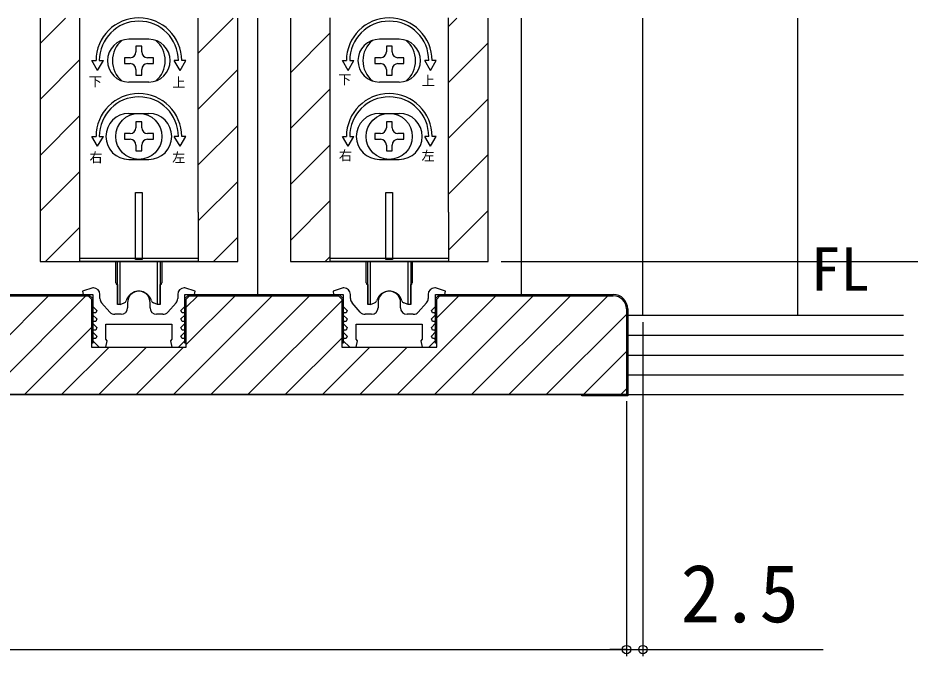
# Model space of a CAD drawing. Units: millimetres, scale not verified. Extents: x -525 to 525, y -783 to 779.
# Drawn here: x 202 to 337.4, y 98.9 to 195.8 of the extents above; entities that cross this region are included whole.
import ezdxf
from ezdxf.enums import TextEntityAlignment as Align

# ---------------------------------------------------------------- set-up
doc = ezdxf.new("R2010")
doc.units = ezdxf.units.MM
doc.header["$LTSCALE"] = 4
for name, color, linetype in [('0-2_USER1', 3, 'Continuous'), ('0-3_YKK_11', 7, 'Continuous'), ('0-5_YKK_12', 2, 'Continuous'), ('0-6_YKK_13', 4, 'Continuous'), ('0-8_YKK_D', 6, 'Continuous'), ('0-A_YSS_K', 3, 'Continuous'), ('0-B_YSS_KE', 3, 'Continuous')]:
    doc.layers.add(name, color=color, linetype=linetype)
doc.styles.add('ＭＳ ゴシック', font='')
doc.styles.get('ＭＳ ゴシック').set_extended_font_data('MS Gothic')

msp = doc.modelspace()

# ---------------------------------------------------------------- linework, layer by layer
at = {"layer": '0-3_YKK_11'}
for p, q in [((214.459, 153.178), (214.459, 153.794)), ((226.259, 153.794), (226.259, 153.178)), ((252.459, 153.178), (252.459, 153.794)), ((264.259, 153.794), (264.259, 153.178)), ((215.961, 151.125), (214.715, 152.509)), ((218.659, 152.594), (218.659, 151.794)), ((222.059, 151.794), (222.059, 152.594)), ((226.002, 152.509), (224.757, 151.125)), ((253.961, 151.125), (252.715, 152.509)), ((256.659, 152.594), (256.659, 151.794)), ((260.059, 151.794), (260.059, 152.594)), ((264.002, 152.509), (262.757, 151.125)), ((217.659, 150.794), (216.704, 150.794)), ((224.013, 150.794), (223.059, 150.794)), ((255.659, 150.794), (254.704, 150.794)), ((262.013, 150.794), (261.059, 150.794))]:
    msp.add_line(p, q, dxfattribs=at)
for points in [[(213.459, 154.794), (213.359, 154.794), (211.826, 154.302), (211.906, 153.794), (213.359, 153.794), (213.359, 151.993), (213.97, 151.382), (213.809, 150.994), (213.447, 150.994), (213.333, 150.719), (213.97, 150.082), (213.809, 149.694), (213.447, 149.694), (213.333, 149.419), (213.97, 148.782), (213.809, 148.394), (213.447, 148.394), (213.333, 148.119), (213.97, 147.482), (213.809, 147.094), (213.446, 147.094), (213.333, 146.82), (214.359, 145.794), (215.359, 145.794), (215.546, 146.757), (215.359, 147.036), (215.359, 149.294)], [(215.359, 149.294), (225.359, 149.294), (225.359, 147.036), (225.171, 146.757), (225.359, 145.794), (226.359, 145.794), (227.384, 146.82), (227.271, 147.094), (226.908, 147.094), (226.747, 147.482), (227.384, 148.119), (227.271, 148.394), (226.908, 148.394), (226.747, 148.782), (227.384, 149.419), (227.271, 149.694), (226.908, 149.694), (226.747, 150.082), (227.384, 150.719), (227.271, 150.994), (226.908, 150.994), (226.747, 151.382), (227.359, 151.993), (227.359, 153.794), (228.812, 153.794), (228.891, 154.302), (227.359, 154.794), (227.259, 154.794)], [(251.459, 154.794), (251.359, 154.794), (249.826, 154.302), (249.906, 153.794), (251.359, 153.794), (251.359, 151.993), (251.97, 151.382), (251.809, 150.994), (251.447, 150.994), (251.333, 150.719), (251.97, 150.082), (251.809, 149.694), (251.447, 149.694), (251.333, 149.419), (251.97, 148.782), (251.809, 148.394), (251.447, 148.394), (251.333, 148.119), (251.97, 147.482), (251.809, 147.094), (251.446, 147.094), (251.333, 146.82), (252.359, 145.794), (253.359, 145.794), (253.546, 146.757), (253.359, 147.036), (253.359, 149.294)], [(253.359, 149.294), (263.359, 149.294), (263.359, 147.036), (263.171, 146.757), (263.359, 145.794), (264.359, 145.794), (265.384, 146.82), (265.271, 147.094), (264.908, 147.094), (264.747, 147.482), (265.384, 148.119), (265.271, 148.394), (264.908, 148.394), (264.747, 148.782), (265.384, 149.419), (265.271, 149.694), (264.908, 149.694), (264.747, 150.082), (265.384, 150.719), (265.271, 150.994), (264.908, 150.994), (264.747, 151.382), (265.359, 151.993), (265.359, 153.794), (266.812, 153.794), (266.891, 154.302), (265.359, 154.794), (265.259, 154.794)]]:
    msp.add_lwpolyline(points, dxfattribs=at)
for centre, radius, start, end in [((213.459, 153.794), 1, 0.00001, 89.99999), ((227.259, 153.794), 1, 90.00001, 179.99999), ((251.459, 153.794), 1, 0.00001, 89.99999), ((265.259, 153.794), 1, 90.00001, 179.99999), ((215.459, 153.178), 1, 180.00001, 221.98721), ((220.359, 152.594), 1.7, 359.99999, 180.00001), ((225.259, 153.178), 1, 318.01279, 359.99999), ((253.459, 153.178), 1, 180.00001, 221.98721), ((258.359, 152.594), 1.7, 359.99999, 180.00001), ((263.259, 153.178), 1, 318.01279, 359.99999), ((217.659, 151.794), 1, 270.00001, 359.99999), ((223.059, 151.794), 1, 180.00001, 269.99999), ((255.659, 151.794), 1, 270.00001, 359.99999), ((261.059, 151.794), 1, 180.00001, 269.99999), ((216.704, 151.794), 1, 221.98723, 270.00001), ((224.013, 151.794), 1, 269.99999, 318.01277), ((254.704, 151.794), 1, 221.98723, 270.00001), ((262.013, 151.794), 1, 269.99999, 318.01277)]:
    msp.add_arc(centre, radius, start, end, dxfattribs=at)
at = {"layer": '0-5_YKK_12'}
for p, q in [((205.359, 195.766), (205.359, 158.797)), ((205.359, 191.885), (209.24, 195.766)), ((229.359, 190.429), (234.695, 195.766)), ((238.359, 195.763), (238.359, 153.597)), ((243.359, 195.766), (243.359, 158.797)), ((267.359, 194.488), (268.637, 195.766)), ((278.359, 195.763), (278.359, 153.597)), ((296.859, 150.594), (296.859, 195.763)), ((320.361, 150.594), (320.361, 195.763)), ((243.359, 187.459), (249.359, 193.459)), ((267.359, 186.003), (273.359, 192.003)), ((205.359, 183.4), (211.359, 189.4)), ((229.359, 181.944), (235.359, 187.944)), ((243.359, 178.974), (249.359, 184.974)), ((267.359, 177.518), (273.359, 183.518)), ((205.359, 174.915), (211.359, 180.915)), ((229.359, 173.459), (235.359, 179.459)), ((243.359, 170.488), (249.359, 176.488)), ((267.359, 169.033), (273.359, 175.033)), ((205.359, 166.429), (211.359, 172.429)), ((229.359, 164.974), (235.359, 170.974)), ((243.359, 162.003), (249.359, 168.003)), ((267.359, 160.547), (273.359, 166.547)), ((206.212, 158.797), (211.359, 163.944)), ((231.667, 158.797), (235.359, 162.488)), ((248.638, 158.797), (249.359, 159.518))]:
    msp.add_line(p, q, dxfattribs=at)
for points in [[(205.359, 158.797), (235.359, 158.797), (235.359, 195.766)], [(243.359, 158.797), (273.359, 158.797), (273.359, 195.766)]]:
    msp.add_lwpolyline(points, dxfattribs=at)
at = {"layer": '0-6_YKK_13'}
for p, q in [((211.359, 195.766), (211.359, 166.297)), ((229.359, 166.297), (229.359, 195.766)), ((249.359, 195.797), (249.359, 166.297)), ((267.359, 166.297), (267.359, 195.797)), ((221.859, 192.547), (218.859, 192.547)), ((259.859, 192.547), (256.859, 192.547)), ((219.919, 191.497), (219.919, 190.617)), ((220.799, 191.497), (219.919, 191.497)), ((220.799, 190.617), (220.799, 191.497)), ((257.919, 191.497), (257.919, 190.617)), ((258.799, 191.497), (257.919, 191.497)), ((258.799, 190.617), (258.799, 191.497)), ((219.039, 189.737), (218.159, 189.737)), ((218.159, 189.737), (218.159, 188.857)), ((222.559, 189.737), (221.679, 189.737)), ((222.559, 188.857), (222.559, 189.737)), ((257.039, 189.737), (256.159, 189.737)), ((256.159, 189.737), (256.159, 188.857)), ((260.559, 189.737), (259.679, 189.737)), ((260.559, 188.857), (260.559, 189.737)), ((213.243, 189.297), (213.859, 189.297)), ((214.109, 187.797), (213.243, 189.297)), ((214.109, 187.797), (214.975, 189.297)), ((214.359, 189.297), (214.975, 189.297)), ((218.159, 188.857), (219.039, 188.857)), ((221.679, 188.857), (222.559, 188.857)), ((226.359, 189.297), (225.743, 189.297)), ((226.609, 187.797), (225.743, 189.297)), ((251.243, 189.297), (251.859, 189.297)), ((252.109, 187.797), (251.243, 189.297)), ((252.109, 187.797), (252.975, 189.297)), ((252.359, 189.297), (252.975, 189.297)), ((256.159, 188.857), (257.039, 188.857)), ((259.679, 188.857), (260.559, 188.857)), ((264.359, 189.297), (263.743, 189.297)), ((264.609, 187.797), (263.743, 189.297)), ((219.919, 187.977), (219.919, 187.097)), ((219.919, 187.097), (220.799, 187.097)), ((220.799, 187.097), (220.799, 187.977)), ((257.919, 187.977), (257.919, 187.097)), ((257.919, 187.097), (258.799, 187.097)), ((258.799, 187.097), (258.799, 187.977)), ((221.859, 186.047), (218.859, 186.047)), ((259.859, 186.047), (256.859, 186.047)), ((218.859, 181.297), (221.859, 181.297)), ((256.859, 181.297), (259.859, 181.297)), ((219.919, 179.997), (219.919, 179.117)), ((220.799, 179.997), (219.919, 179.997)), ((220.799, 179.117), (220.799, 179.997)), ((257.919, 179.997), (257.919, 179.117)), ((258.799, 179.997), (257.919, 179.997)), ((258.799, 179.117), (258.799, 179.997)), ((213.243, 177.797), (213.859, 177.797)), ((214.109, 176.297), (213.243, 177.797)), ((214.109, 176.297), (214.975, 177.797)), ((214.359, 177.797), (214.975, 177.797)), ((219.039, 178.237), (218.159, 178.237)), ((218.159, 178.237), (218.159, 177.357)), ((222.559, 178.237), (221.679, 178.237)), ((222.559, 177.357), (222.559, 178.237)), ((226.609, 176.297), (225.743, 177.797)), ((226.359, 177.797), (225.743, 177.797)), ((226.609, 176.297), (227.475, 177.797)), ((227.475, 177.797), (226.859, 177.797)), ((251.243, 177.797), (251.859, 177.797)), ((252.109, 176.297), (251.243, 177.797)), ((252.109, 176.297), (252.975, 177.797)), ((252.359, 177.797), (252.975, 177.797)), ((257.039, 178.237), (256.159, 178.237)), ((256.159, 178.237), (256.159, 177.357)), ((260.559, 178.237), (259.679, 178.237)), ((260.559, 177.357), (260.559, 178.237)), ((264.609, 176.297), (263.743, 177.797)), ((264.359, 177.797), (263.743, 177.797)), ((264.609, 176.297), (265.475, 177.797)), ((265.475, 177.797), (264.859, 177.797)), ((218.159, 177.357), (219.039, 177.357)), ((219.919, 176.477), (219.919, 175.597)), ((220.799, 175.597), (220.799, 176.477)), ((221.679, 177.357), (222.559, 177.357)), ((256.159, 177.357), (257.039, 177.357)), ((257.919, 176.477), (257.919, 175.597)), ((258.799, 175.597), (258.799, 176.477)), ((259.679, 177.357), (260.559, 177.357)), ((219.919, 175.597), (220.799, 175.597)), ((257.919, 175.597), (258.799, 175.597)), ((218.859, 174.297), (221.859, 174.297)), ((256.859, 174.297), (259.859, 174.297)), ((219.859, 169.297), (220.859, 169.297)), ((219.859, 159.097), (219.859, 169.297)), ((220.859, 169.297), (220.859, 159.097)), ((257.859, 169.297), (258.859, 169.297)), ((257.859, 159.097), (257.859, 169.297)), ((258.859, 169.297), (258.859, 159.097)), ((211.359, 166.297), (211.359, 158.797)), ((249.359, 166.297), (249.359, 158.797)), ((211.359, 159.297), (229.359, 159.297)), ((216.859, 155.549), (216.859, 158.797)), ((217.109, 152.297), (217.109, 158.797)), ((217.509, 152.297), (217.509, 158.797)), ((220.859, 159.097), (219.859, 159.097)), ((223.209, 152.297), (223.209, 158.797)), ((223.859, 158.797), (223.859, 155.549)), ((249.359, 159.297), (267.359, 159.297)), ((254.859, 155.549), (254.859, 158.797)), ((255.109, 152.297), (255.109, 158.797)), ((255.509, 152.297), (255.509, 158.797)), ((258.859, 159.097), (257.859, 159.097)), ((261.209, 152.297), (261.209, 158.797)), ((261.859, 158.797), (261.859, 155.549)), ((217.107, 155.253), (217.109, 155.253)), ((217.109, 155.297), (217.109, 152.297)), ((223.609, 152.297), (223.609, 155.297)), ((223.609, 155.253), (223.611, 155.253)), ((255.107, 155.253), (255.109, 155.253)), ((255.109, 155.297), (255.109, 152.297)), ((261.609, 152.297), (261.609, 155.297)), ((261.609, 155.253), (261.611, 155.253)), ((217.509, 152.297), (217.109, 152.297)), ((217.509, 152.297), (218.128, 152.523)), ((223.209, 152.297), (222.589, 152.523)), ((255.509, 152.297), (255.109, 152.297)), ((255.509, 152.297), (256.128, 152.523)), ((261.209, 152.297), (260.589, 152.523))]:
    msp.add_line(p, q, dxfattribs=at)
for points in [[(226.609, 187.797), (227.475, 189.297), (226.859, 189.297)], [(264.609, 187.797), (265.475, 189.297), (264.859, 189.297)], [(229.359, 166.297), (229.359, 158.797), (211.359, 158.797)], [(267.359, 166.297), (267.359, 158.797), (249.359, 158.797)], [(223.609, 158.797), (223.609, 152.297), (223.209, 152.297)], [(261.609, 158.797), (261.609, 152.297), (261.209, 152.297)]]:
    msp.add_lwpolyline(points, dxfattribs=at)
for centre in [(220.359, 177.797), (258.359, 177.797)]:
    msp.add_circle(centre, 3.5, dxfattribs=at)
for centre, radius, start, end in [((220.359, 189.297), 6.5, 0, 180), ((220.359, 189.297), 6, 0, 180), ((258.359, 189.297), 6.5, 0, 180), ((258.359, 189.297), 6, 0, 180), ((218.859, 189.297), 3.25, 90, 270), ((220.359, 189.297), 4, 129.83844, 230.16156), ((221.859, 189.297), 3.25, 270, 90), ((220.359, 189.297), 4, 309.83844, 50.16156), ((256.859, 189.297), 3.25, 90, 270), ((258.359, 189.297), 4, 129.83844, 230.16156), ((259.859, 189.297), 3.25, 270, 90), ((258.359, 189.297), 4, 309.83844, 50.16156), ((219.039, 190.617), 0.88, 270, 0), ((221.679, 190.617), 0.88, 180, 270), ((257.039, 190.617), 0.88, 270, 0), ((259.679, 190.617), 0.88, 180, 270), ((219.039, 187.977), 0.88, 0, 90), ((221.679, 187.977), 0.88, 90, 180), ((257.039, 187.977), 0.88, 0, 90), ((259.679, 187.977), 0.88, 90, 180), ((220.359, 177.797), 6.5, 0, 180), ((258.359, 177.797), 6.5, 0, 180), ((220.359, 177.797), 6, 0, 180), ((258.359, 177.797), 6, 0, 180), ((218.859, 177.797), 3.5, 90, 270), ((221.859, 177.797), 3.5, 270, 90), ((256.859, 177.797), 3.5, 90, 270), ((259.859, 177.797), 3.5, 270, 90), ((219.039, 179.117), 0.88, 270, 0), ((221.679, 179.117), 0.88, 180, 270), ((257.039, 179.117), 0.88, 270, 0), ((259.679, 179.117), 0.88, 180, 270), ((219.039, 176.477), 0.88, 0, 90), ((221.679, 176.477), 0.88, 90, 180), ((257.039, 176.477), 0.88, 0, 90), ((259.679, 176.477), 0.88, 90, 180), ((217.159, 155.549), 0.3, 180, 260), ((223.559, 155.549), 0.3, 280, 0), ((255.159, 155.549), 0.3, 180, 260), ((261.559, 155.549), 0.3, 280, 0), ((220.359, 152.297), 2, 16.15012, 163.84988), ((258.359, 152.297), 2, 16.15012, 163.84988), ((217.957, 152.993), 0.5, 290, 343.84988), ((222.76, 152.993), 0.5, 196.15012, 250), ((255.957, 152.993), 0.5, 290, 343.84988), ((260.76, 152.993), 0.5, 196.15012, 250)]:
    msp.add_arc(centre, radius, start, end, dxfattribs=at)
at = {"layer": '0-8_YKK_D'}
for p, q in [((275.359, 158.797), (357.408, 158.797)), ((326.908, 158.797), (357.408, 158.797)), ((296.859, 149.597), (296.859, 98.888)), ((294.359, 137.6), (294.359, 98.888)), ((294.359, 137.6), (294.359, 98.888)), ((98.359, 99.888), (294.359, 99.888)), ((294.359, 99.888), (291.809, 99.888)), ((294.359, 99.888), (296.859, 99.888)), ((296.859, 99.888), (324.186, 99.888))]:
    msp.add_line(p, q, dxfattribs=at)
for centre in [(294.359, 99.888), (294.359, 99.888), (296.859, 99.888)]:
    msp.add_circle(centre, 0.637, dxfattribs=at)
at = {"layer": '0-A_YSS_K'}
for p, q in [((191.668, 138.597), (206.668, 153.597)), ((197.325, 138.597), (212.325, 153.597)), ((225.61, 138.597), (240.61, 153.597)), ((227.559, 151.86), (229.296, 153.597)), ((227.559, 146.203), (234.953, 153.597)), ((231.266, 138.597), (246.266, 153.597)), ((259.551, 138.597), (274.551, 153.597)), ((265.207, 138.597), (280.207, 153.597)), ((265.559, 150.262), (268.894, 153.597)), ((270.864, 138.597), (285.864, 153.597)), ((276.521, 138.597), (291.521, 153.597)), ((236.923, 138.597), (251.159, 152.833)), ((282.178, 138.597), (294.359, 150.778)), ((336.408, 150.597), (294.559, 150.597)), ((202.982, 138.597), (213.159, 148.774)), ((242.58, 138.597), (251.159, 147.176)), ((294.559, 147.597), (336.408, 147.597)), ((208.639, 138.597), (215.839, 145.797)), ((214.296, 138.597), (221.496, 145.797)), ((219.953, 138.597), (227.153, 145.797)), ((248.237, 138.597), (255.437, 145.797)), ((253.894, 138.597), (261.094, 145.797)), ((287.835, 138.597), (294.359, 145.121)), ((294.559, 144.597), (336.408, 144.597)), ((294.559, 141.597), (336.408, 141.597)), ((65.438, 138.597), (336.408, 138.597)), ((293.492, 138.597), (294.359, 139.464))]:
    msp.add_line(p, q, dxfattribs=at)
at = {"layer": '0-B_YSS_KE'}
for p, q in [((294.359, 151.597), (294.359, 138.597)), ((294.559, 151.597), (294.559, 138.397))]:
    msp.add_line(p, q, dxfattribs=at)
for points in [[(189.559, 146.397), (189.359, 146.397), (189.359, 146.897), (189.359, 153.18), (189.976, 153.797), (212.741, 153.797), (213.359, 153.18), (213.359, 146.897), (213.359, 146.397), (213.159, 146.397)], [(190.059, 153.597), (212.659, 153.597), (213.159, 153.097), (213.159, 146.897), (213.159, 145.797), (227.559, 145.797), (227.559, 146.897), (227.559, 153.097), (228.059, 153.597), (250.659, 153.597), (251.159, 153.097), (251.159, 146.897), (251.159, 145.797), (265.559, 145.797), (265.559, 146.897), (265.559, 153.097), (266.059, 153.597), (292.359, 153.597)], [(227.559, 146.397), (227.359, 146.397), (227.359, 146.897), (227.359, 153.18), (227.976, 153.797), (250.741, 153.797), (251.359, 153.18), (251.359, 146.897), (251.359, 146.397), (251.159, 146.397)], [(265.559, 146.397), (265.359, 146.397), (265.359, 146.897), (265.359, 153.18), (265.976, 153.797), (292.359, 153.797)], [(294.359, 138.597), (98.359, 138.597), (98.359, 151.597)], [(294.559, 138.397), (287.559, 138.397), (287.559, 138.597)]]:
    msp.add_lwpolyline(points, dxfattribs=at)
for radius, start, end in [(2.2, 0, 89.99998), (2, 0.00001, 89.99999)]:
    msp.add_arc((292.359, 151.597), radius, start, end, dxfattribs=at)

# ---------------------------------------------------------------- texts
at = {"layer": '0-2_USER1', "style": 'ＭＳ ゴシック'}
msp.add_text('FL', height=6.598, dxfattribs=at).set_placement((322.337, 152.393), align=Align.BOTTOM_LEFT)
at = {"layer": '0-6_YKK_13', "style": 'ＭＳ ゴシック'}
for s, p in [('下', (212.759, 184.961)), ('上', (225.432, 184.802)), ('下', (250.608, 185.243)), ('上', (263.281, 185.083)), ('右', (212.862, 173.438)), ('左', (225.409, 173.404)), ('右', (250.71, 173.72)), ('左', (263.258, 173.686))]:
    msp.add_text(s, height=1.466, dxfattribs=at).set_placement(p, align=Align.BOTTOM_LEFT)
at = {"layer": '0-8_YKK_D', "style": 'ＭＳ ゴシック'}
msp.add_text('2.5', height=8.798, dxfattribs=at).set_placement((302.572, 101.388), align=Align.BOTTOM_LEFT)

doc.saveas('drawing.dxf')
